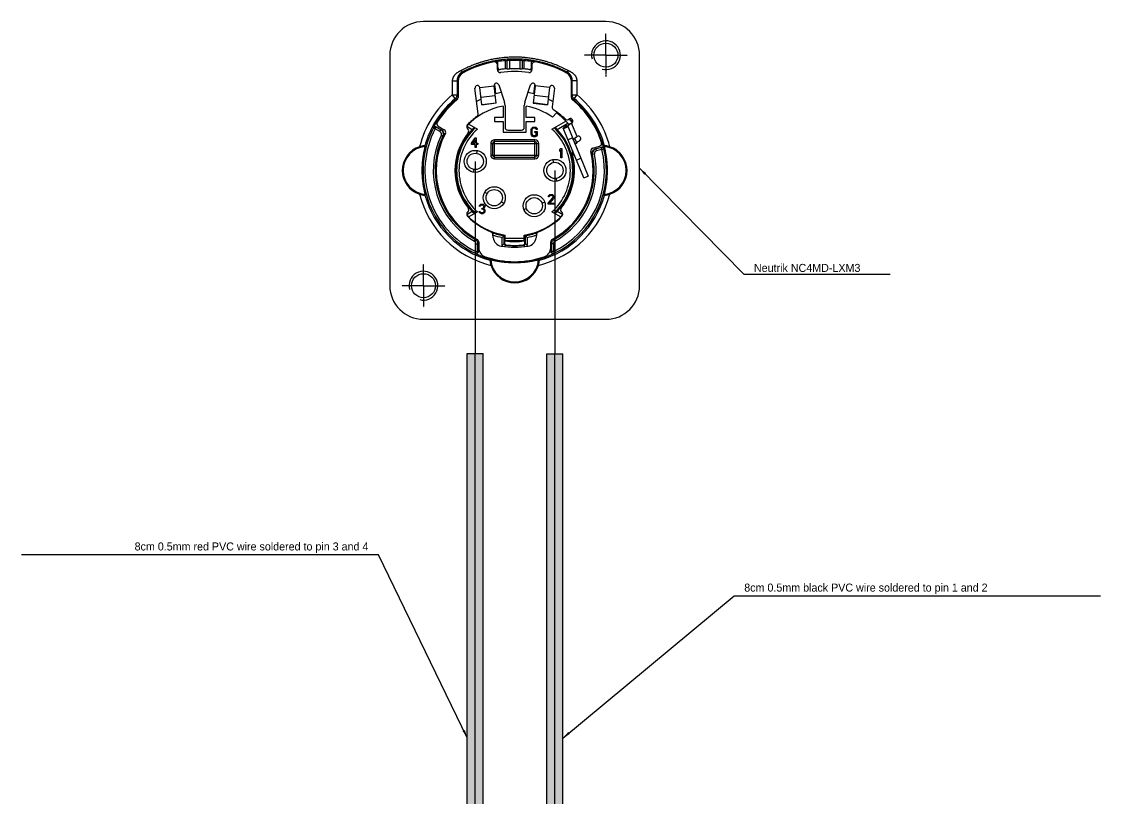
# Model space of a CAD drawing. Header units: millimetres. Extents: x -29 to 311, y -229 to 256.
# Drawn here: x -25.9 to 311.1, y 13.3 to 256 of the extents above; entities that cross this region are included whole.
import ezdxf

# ---------------------------------------------------------------- set-up
doc = ezdxf.new("R2010")
doc.units = ezdxf.units.MM
doc.linetypes.add('CENTER', pattern=[0.6, 0.375, -0.075, 0.075, -0.075])
doc.layers.add('Descriptive Text', color=9, linetype='Continuous')
doc.layers.add('underneath', color=9, linetype='Continuous')
doc.dimstyles.new('ISO-25', dxfattribs={"dimtxt": 2.5, "dimasz": 2.5, "dimexe": 1.25, "dimexo": 0.625, "dimtad": 1, "dimtxsty": 'Standard', "dimcen": 2.5, "dimadec": 0, "dimazin": 0, "dimtfac": 1, "dimtmove": 0, "dimatfit": 3, "dimfxl": 0, "dimarcsym": 0})

msp = doc.modelspace()

# ---------------------------------------------------------------- hatches: boundary and pattern name
for color, points in [(1, [(113.33, -87.74), (118.33, -87.74), (118.33, 152.26), (113.33, 152.26)]), (0, [(138.21, -87.84), (143.21, -87.84), (143.21, 152.16), (138.21, 152.16)])]:
    msp.add_hatch(color=color).paths.add_polyline_path(points)

# ---------------------------------------------------------------- linework, layer by layer
at = {"linetype": 'Continuous'}
for p, q in [((156.65, 255.97), (99.65, 255.97)), ((89.15, 245.47), (89.15, 173.47)), ((122.9, 241.59), (122.9, 243.47)), ((125.25, 241.2), (125.25, 243.75)), ((125.84, 241.24), (125.84, 243.8)), ((126.58, 243.88), (126.58, 241.21)), ((129.73, 243.88), (129.73, 241.21)), ((130.46, 243.8), (130.46, 241.24)), ((131.05, 243.75), (131.05, 241.2)), ((133.4, 241.59), (133.4, 243.53)), ((167.15, 173.47), (167.15, 245.47)), ((122.75, 240.95), (122.75, 242.47)), ((123.59, 241), (123.59, 240.89)), ((132.71, 240.89), (132.71, 241)), ((133.55, 242.47), (133.55, 240.95)), ((144.84, 240.68), (144.56, 240.15)), ((110.45, 237.33), (110.45, 232.24)), ((117.24, 235.33), (121.71, 235.88)), ((122.36, 230.52), (121.71, 235.88)), ((123.16, 236.21), (124.99, 230.75)), ((131.31, 230.75), (133.14, 236.21)), ((134.59, 235.88), (133.94, 230.52)), ((139.06, 235.33), (134.59, 235.88)), ((145.85, 232.24), (145.85, 237.33)), ((109.62, 231.89), (108.66, 233.05)), ((116.73, 227.15), (115.75, 235.15)), ((117.9, 229.97), (117.24, 235.33)), ((117.6, 232.36), (122.07, 232.91)), ((121.9, 235.76), (122.19, 233.42)), ((134.11, 233.42), (134.4, 235.76)), ((138.7, 232.36), (134.23, 232.91)), ((139.06, 235.33), (138.4, 229.97)), ((140.55, 235.15), (139.83, 229.31)), ((146.68, 231.89), (147.64, 233.05)), ((117.9, 229.99), (122.36, 230.54)), ((122.36, 230.52), (117.9, 229.97)), ((124.55, 229.55), (124.55, 225.97)), ((125.15, 229.8), (125.15, 222.97)), ((131.15, 222.97), (131.15, 229.8)), ((131.75, 225.97), (131.75, 229.55)), ((138.4, 229.99), (133.94, 230.54)), ((133.94, 230.52), (138.4, 229.97)), ((121.85, 225.97), (121.85, 224.77)), ((124.55, 225.97), (121.85, 225.97)), ((134.45, 225.97), (131.75, 225.97)), ((134.45, 224.77), (134.45, 225.97)), ((141.22, 227.42), (139.93, 226.13)), ((142.33, 226.54), (142.33, 226.93)), ((142.39, 226.5), (142.39, 226.89)), ((103.29, 222.45), (102.76, 222.73)), ((103.29, 222.45), (103.58, 222.98)), ((104.81, 221.61), (103.29, 222.45)), ((103.58, 223.09), (105.23, 222.18)), ((105.11, 222.14), (103.58, 222.98)), ((104.26, 223.26), (106.15, 222.17)), ((113.16, 223.29), (114.88, 222.29)), ((113.79, 223.96), (116.5, 222.4)), ((113.97, 224.34), (113.97, 224.12)), ((121.85, 224.77), (124.55, 224.77)), ((124.55, 224.77), (124.55, 221.47)), ((131.75, 224.77), (134.45, 224.77)), ((131.75, 221.47), (131.75, 224.77)), ((133.3, 222.32), (133.4, 222.58)), ((133.4, 222.58), (133.6, 222.83)), ((133.6, 222.83), (133.8, 222.96)), ((133.7, 222.45), (133.6, 222.26)), ((133.85, 222.58), (133.7, 222.45)), ((133.8, 222.96), (134.05, 223.02)), ((134.05, 222.64), (133.85, 222.58)), ((134.05, 223.02), (134.5, 223.02)), ((134.5, 222.64), (134.05, 222.64)), ((134.5, 223.02), (134.75, 222.96)), ((134.7, 222.58), (134.5, 222.64)), ((134.85, 222.45), (134.7, 222.58)), ((134.75, 222.96), (134.95, 222.83)), ((134.9, 222.26), (134.85, 222.45)), ((134.95, 222.83), (135.15, 222.58)), ((135.15, 222.58), (135.2, 222.26)), ((139.8, 222.4), (144.12, 224.89)), ((141.42, 222.29), (144.75, 224.22)), ((143.34, 222.69), (144.73, 223.26)), ((149.75, 207.14), (143.34, 222.69)), ((144.78, 223.14), (143.39, 222.57)), ((143.39, 222.56), (144.78, 223.13)), ((144.73, 223.26), (151.14, 207.72)), ((144.95, 225.43), (145.19, 225.56)), ((145.58, 224.03), (145.19, 223.87)), ((147.67, 220.07), (145.94, 224.27)), ((104.81, 221.61), (105.11, 222.14)), ((105.19, 220.44), (105.73, 220.18)), ((114.65, 217.95), (115.85, 219.67)), ((115.85, 219.16), (115, 217.95)), ((115.85, 219.67), (116.15, 219.67)), ((115.85, 217.95), (115.85, 219.16)), ((116.15, 219.67), (116.15, 217.95)), ((121.85, 213.07), (121.85, 219.07)), ((134.45, 219.07), (121.85, 219.07)), ((124.55, 221.47), (131.75, 221.47)), ((126.05, 222.07), (130.25, 222.07)), ((133.25, 222), (133.3, 222.32)), ((133.25, 221.05), (133.25, 222)), ((133.3, 220.73), (133.25, 221.05)), ((133.4, 220.47), (133.3, 220.73)), ((133.6, 220.22), (133.4, 220.47)), ((133.6, 222.26), (133.55, 222)), ((133.55, 222), (133.55, 221.05)), ((133.55, 221.05), (133.6, 220.79)), ((133.6, 220.79), (133.7, 220.6)), ((133.8, 220.09), (133.6, 220.22)), ((133.7, 220.6), (133.85, 220.47)), ((134.05, 220.02), (133.8, 220.09)), ((133.85, 220.47), (134.05, 220.41)), ((134.05, 220.41), (134.5, 220.41)), ((134.5, 220.02), (134.05, 220.02)), ((134.45, 221.3), (134.45, 221.68)), ((134.45, 221.68), (135.2, 221.68)), ((134.9, 221.3), (134.45, 221.3)), ((134.45, 213.07), (134.45, 219.07)), ((134.5, 220.41), (134.7, 220.47)), ((134.75, 220.09), (134.5, 220.02)), ((134.7, 220.47), (134.85, 220.6)), ((134.95, 220.22), (134.75, 220.09)), ((134.85, 220.6), (134.9, 220.79)), ((135.2, 222.26), (134.9, 222.26)), ((134.9, 220.79), (134.9, 221.3)), ((135.15, 220.47), (134.95, 220.22)), ((135.2, 220.73), (135.15, 220.47)), ((135.2, 221.68), (135.2, 220.73)), ((144.82, 219.09), (146.21, 219.66)), ((114.65, 217.56), (114.65, 217.95)), ((115.85, 217.56), (114.65, 217.56)), ((115, 217.95), (115.85, 217.95)), ((115.85, 216.67), (115.85, 217.56)), ((116.15, 216.67), (115.85, 216.67)), ((116.15, 217.95), (116.65, 217.95)), ((116.15, 217.56), (116.15, 216.67)), ((116.65, 217.56), (116.15, 217.56)), ((116.42, 215.69), (116.26, 214.8)), ((116.65, 217.95), (116.65, 217.56)), ((120.65, 217.87), (120.65, 214.27)), ((120.65, 217.87), (135.65, 217.87)), ((121.25, 217.87), (121.25, 214.27)), ((134.45, 218.47), (121.85, 218.47)), ((135.05, 214.27), (135.05, 217.87)), ((135.65, 214.27), (135.65, 217.87)), ((142.25, 215.92), (142.55, 216.37)), ((142.25, 215.41), (142.25, 215.92)), ((142.55, 215.86), (142.25, 215.41)), ((142.55, 216.37), (142.85, 216.37)), ((142.55, 213.37), (142.55, 215.86)), ((142.85, 216.37), (142.85, 213.37)), ((148.42, 218.77), (148.24, 218.67)), ((152.58, 216.47), (154.67, 217.07)), ((153.46, 216.25), (155.29, 216.74)), ((155.25, 216.63), (153.57, 216.18)), ((153.73, 215.61), (153.57, 216.18)), ((155.41, 216.06), (153.73, 215.61)), ((155.41, 216.06), (155.25, 216.63)), ((155.41, 216.06), (155.99, 216.2)), ((120.65, 214.27), (135.65, 214.27)), ((121.85, 213.67), (134.45, 213.67)), ((121.85, 213.07), (134.45, 213.07)), ((140.28, 211.98), (140.12, 212.87)), ((142.85, 213.37), (142.55, 213.37)), ((148.86, 213.24), (147.47, 212.66)), ((153.08, 214.56), (152.49, 214.44)), ((115.38, 209.78), (115.22, 208.89)), ((141.32, 206.07), (141.16, 206.96)), ((149.75, 207.14), (151.14, 207.71)), ((118.77, 202.67), (119.55, 202.22)), ((117.35, 198.78), (117.55, 198.91)), ((117.55, 198.91), (117.9, 198.97)), ((117.9, 198.97), (118, 198.97)), ((118, 198.97), (118.35, 198.91)), ((118.35, 198.91), (118.55, 198.78)), ((123.97, 199.67), (124.75, 199.22)), ((136.64, 199.3), (137.48, 199.61)), ((138.65, 199.29), (140.05, 200.88)), ((138.65, 198.97), (138.65, 199.29)), ((140.45, 198.97), (138.65, 198.97)), ((138.7, 201.27), (138.75, 201.52)), ((138.95, 201.27), (138.7, 201.27)), ((138.75, 201.52), (138.95, 201.78)), ((138.95, 201.78), (139.15, 201.91)), ((139.05, 201.46), (138.95, 201.27)), ((139.2, 201.59), (139.05, 201.46)), ((140.3, 200.69), (139.05, 199.29)), ((139.05, 199.29), (140.45, 199.29)), ((139.15, 201.91), (139.5, 201.97)), ((139.45, 201.65), (139.2, 201.59)), ((139.65, 201.65), (139.45, 201.65)), ((139.5, 201.97), (139.7, 201.97)), ((139.9, 201.59), (139.65, 201.65)), ((139.7, 201.97), (140, 201.91)), ((140.05, 201.46), (139.9, 201.59)), ((140, 201.91), (140.2, 201.78)), ((140.15, 201.27), (140.05, 201.46)), ((140.05, 200.88), (140.15, 201.14)), ((140.15, 201.14), (140.15, 201.27)), ((140.2, 201.78), (140.4, 201.52)), ((140.4, 200.88), (140.3, 200.69)), ((140.4, 201.52), (140.45, 201.27)), ((140.45, 201.14), (140.4, 200.88)), ((140.45, 201.27), (140.45, 201.14)), ((140.45, 199.29), (140.45, 198.97)), ((114.88, 196.65), (113.16, 195.65)), ((116.5, 196.54), (113.79, 194.98)), ((117.05, 196.67), (117.3, 196.67)), ((117.1, 196.48), (117.05, 196.67)), ((117.1, 198.27), (117.15, 198.52)), ((117.35, 198.27), (117.1, 198.27)), ((117.2, 196.29), (117.1, 196.48)), ((117.15, 198.52), (117.35, 198.78)), ((117.35, 196.16), (117.2, 196.29)), ((117.3, 196.67), (117.35, 196.54)), ((117.45, 198.46), (117.35, 198.27)), ((117.35, 196.54), (117.45, 196.42)), ((117.55, 196.03), (117.35, 196.16)), ((117.6, 198.59), (117.45, 198.46)), ((117.45, 196.42), (117.55, 196.35)), ((117.55, 196.35), (117.8, 196.29)), ((117.75, 195.97), (117.55, 196.03)), ((117.85, 198.65), (117.6, 198.59)), ((118.15, 195.97), (117.75, 195.97)), ((117.8, 196.29), (118.1, 196.29)), ((118.05, 198.65), (117.85, 198.65)), ((117.85, 197.63), (118.05, 197.63)), ((117.85, 197.37), (117.85, 197.63)), ((118.05, 197.37), (117.85, 197.37)), ((118.3, 198.59), (118.05, 198.65)), ((118.05, 197.63), (118.35, 197.76)), ((118.35, 197.31), (118.05, 197.37)), ((118.1, 196.29), (118.35, 196.35)), ((118.35, 196.03), (118.15, 195.97)), ((118.45, 198.46), (118.3, 198.59)), ((118.35, 197.76), (118.45, 197.88)), ((118.5, 197.18), (118.35, 197.31)), ((118.35, 196.35), (118.45, 196.42)), ((118.55, 196.16), (118.35, 196.03)), ((118.55, 198.27), (118.45, 198.46)), ((118.45, 197.88), (118.55, 198.14)), ((118.65, 197.69), (118.45, 197.5)), ((118.45, 197.5), (118.7, 197.37)), ((118.45, 196.42), (118.55, 196.54)), ((118.6, 196.93), (118.5, 197.18)), ((118.55, 198.78), (118.75, 198.52)), ((118.55, 198.14), (118.55, 198.27)), ((118.55, 196.54), (118.6, 196.67)), ((118.7, 196.29), (118.55, 196.16)), ((118.6, 196.67), (118.6, 196.93)), ((118.75, 197.88), (118.65, 197.69)), ((118.7, 197.37), (118.8, 197.18)), ((118.8, 196.48), (118.7, 196.29)), ((118.75, 198.52), (118.8, 198.27)), ((118.8, 198.14), (118.75, 197.88)), ((118.8, 198.27), (118.8, 198.14)), ((118.8, 197.18), (118.85, 196.93)), ((118.85, 196.67), (118.8, 196.48)), ((118.85, 196.93), (118.85, 196.67)), ((131, 197.25), (131.84, 197.56)), ((142.51, 194.98), (139.8, 196.54)), ((143.14, 195.65), (141.42, 196.65)), ((121.46, 188.44), (121.32, 189.57)), ((124.88, 189.06), (124.98, 189.15)), ((124.88, 186.71), (124.88, 189.06)), ((124.98, 189.15), (124.98, 186.8)), ((125.15, 187.47), (125.15, 189.29)), ((131.15, 187.47), (131.15, 189.29)), ((131.42, 189.06), (131.32, 189.15)), ((131.32, 186.8), (131.32, 189.15)), ((131.42, 189.06), (131.42, 186.71)), ((134.98, 189.57), (134.84, 188.44)), ((115.6, 187.34), (115.9, 187.86)), ((116.06, 186.55), (116.66, 186.55)), ((116.06, 184.17), (116.06, 186.55)), ((116.66, 184.17), (116.66, 186.55)), ((116.75, 186.61), (116.75, 184.06)), ((116.9, 187.14), (116.9, 185.34)), ((124.28, 186.11), (124.28, 188.56)), ((131.15, 188.17), (125.15, 188.17)), ((125.15, 187.57), (131.15, 187.57)), ((132.02, 188.56), (132.02, 186.11)), ((139.4, 185.34), (139.4, 187.14)), ((139.55, 184.06), (139.55, 186.61)), ((140.24, 186.55), (139.64, 186.55)), ((139.64, 186.55), (139.64, 184.17)), ((140.24, 186.55), (140.24, 184.17)), ((140.7, 187.34), (140.4, 187.86)), ((116.06, 184.17), (115.8, 183.63)), ((116.06, 184.17), (116.66, 184.17)), ((140.24, 184.17), (139.64, 184.17)), ((140.24, 184.17), (140.5, 183.63)), ((99.65, 162.97), (156.65, 162.97))]:
    msp.add_line(p, q, dxfattribs=at)
at = {"linetype": 'CENTER'}
for p, q in [((156.65, 245.47), (156.65, 252.22)), ((156.65, 245.47), (149.9, 245.47)), ((156.65, 245.47), (156.65, 238.72)), ((156.65, 245.47), (163.4, 245.47)), ((99.65, 173.47), (99.65, 180.22)), ((99.65, 173.47), (92.9, 173.47)), ((99.65, 173.47), (99.65, 166.72)), ((99.65, 173.47), (106.4, 173.47))]:
    msp.add_line(p, q, dxfattribs=at)
for p, q in [((113.33, -87.74), (113.33, 152.26)), ((113.33, 152.26), (118.33, 152.26)), ((115.83, -87.74), (115.83, 152.26)), ((118.33, -87.74), (118.33, 152.26)), ((138.21, -87.84), (138.21, 152.16)), ((138.21, 152.16), (143.21, 152.16)), ((140.71, -87.84), (140.71, 152.16)), ((143.21, -87.84), (143.21, 152.16))]:
    msp.add_line(p, q)
at = {"linetype": 'Continuous'}
for centre, radius in [((156.65, 245.47), 3.75), ((115.82, 212.29), 3.45), ((115.82, 212.29), 2.55), ((140.72, 209.47), 3.45), ((140.72, 209.47), 2.55), ((121.76, 200.95), 3.45), ((121.76, 200.95), 2.55), ((134.24, 198.43), 3.45), ((134.24, 198.43), 2.55), ((99.65, 173.47), 3.75)]:
    msp.add_circle(centre, radius, dxfattribs=at)
for centre, radius, start, end in [((99.65, 245.47), 10.5, 90, 180), ((156.65, 245.47), 10.5, 0, 90), ((156.65, 245.47), 4.5, 255, 195), ((128.15, 209.47), 34.5, 100.8069, 117.8181), ((121.85, 242.47), 0.9, 0, 100.8069), ((128.15, 209.47), 34.46, 98.7636, 100.2895), ((128.15, 209.47), 34.41, 94.8408, 98.777), ((128.15, 209.47), 34.41, 81.223, 85.1592), ((128.15, 209.47), 34.46, 79.7075, 81.2364), ((134.45, 242.47), 0.9, 79.1931, 180), ((128.15, 209.47), 34.5, 62.1819, 79.1931), ((113.45, 237.33), 3, 117.8181, 180), ((123.65, 240.95), 0.9, 180, 278.1352), ((128.15, 209.47), 31.75, 98.2635, 99.7351), ((128.15, 209.47), 31.86, 95.229, 98.2366), ((128.15, 209.47), 30.92, 81.8011, 98.1992), ((128.15, 209.47), 30.9, 81.8648, 98.1352), ((128.15, 209.47), 31.86, 81.7634, 84.771), ((132.65, 240.95), 0.9, 261.8648, 0), ((128.15, 209.47), 31.75, 80.2649, 81.7365), ((142.85, 237.33), 3, 0, 62.1819), ((116.5, 235.24), 0.75, 7, 187), ((122.45, 235.97), 0.75, 18.5633, 187), ((133.85, 235.97), 0.75, 353, 161.4367), ((139.81, 235.24), 0.75, 353, 173), ((128.15, 209.47), 30.59, 129.5729, 165.9985), ((128.15, 209.47), 24.7, 99.7492, 103.9748), ((128.15, 209.47), 24.7, 76.0252, 80.2508), ((128.15, 209.47), 30.59, 14.0015, 50.4271), ((128.15, 209.47), 29.09, 129.5729, 164.6422), ((128.15, 209.47), 28.7, 129.3751, 152.2235), ((128.15, 209.47), 28.5, 129.2461, 148.1313), ((109.55, 232.24), 0.9, 309.2461, 0), ((128.15, 209.47), 20.4, 100.1642, 137.2736), ((122.15, 229.8), 3, 0, 18.5633), ((134.15, 229.8), 3, 161.4367, 180), ((128.15, 209.47), 20.4, 54.7365, 79.8358), ((140.73, 229.2), 0.9, 173, 237.4912), ((146.75, 232.24), 0.9, 180, 230.7539), ((128.15, 209.47), 28.5, 17.8687, 50.7539), ((128.15, 209.47), 28.7, 13.7765, 50.6249), ((128.15, 209.47), 29.09, 15.3578, 50.4271), ((128.15, 209.47), 20.55, 125.0213, 135.8665), ((115.84, 227.04), 0.9, 305.0213, 7), ((128.15, 209.47), 22.5, 45.6717, 57.4912), ((128.15, 209.47), 22.2, 40.1958, 53.9403), ((128.15, 209.47), 28.64, 152.4188, 244.4517), ((128.15, 209.47), 28.04, 152.4188, 244.4517), ((104.71, 224.04), 0.9, 148.1313, 240), ((128.15, 209.47), 18.45, 133.0728, 226.9272), ((128.15, 209.47), 18.13, 132.768, 227.232), ((114.05, 223.15), 0.9, 135.8665, 230.8799), ((112.91, 221.76), 0.9, 321.1223, 50.8799), ((126.05, 222.97), 0.9, 180, 270), ((130.25, 222.97), 0.9, 270, 0), ((128.15, 209.47), 18.13, 312.768, 47.232), ((128.15, 209.47), 18.45, 313.0728, 46.9272), ((144.5, 226.21), 0.9, 225.6717, 300), ((128.15, 209.47), 23.42, 39.7447, 43.3733), ((145.56, 224.92), 0.75, 300, 120), ((128.15, 209.47), 23.52, 39.8355, 43.3163), ((128.15, 209.47), 25.44, 154.4694, 240.4458), ((128.15, 209.47), 24.84, 154.4694, 240.4458), ((128.15, 209.47), 24.75, 154.2754, 240.5658), ((128.15, 209.47), 24.52, 152.0286, 241.4532), ((105.7, 221.4), 0.9, 332.0286, 60), ((128.15, 209.47), 18.68, 141.1223, 218.8777), ((128.15, 209.47), 17.4, 132.0175, 227.9825), ((121.85, 217.87), 1.2, 90, 180), ((134.45, 217.87), 1.2, 0, 90), ((128.15, 209.47), 17.4, 312.0175, 47.9825), ((128.15, 209.47), 21.27, 24.1525, 28.233), ((148.04, 219.42), 0.75, 300, 120), ((100.81, 209.47), 7.76, 107.5675, 252.4325), ((100.81, 209.47), 7.5, 94.8175, 265.1825), ((121.85, 217.87), 0.6, 90, 180), ((134.45, 217.87), 0.6, 0, 90), ((128.15, 209.47), 28.04, 295.5483, 13.5812), ((128.15, 209.47), 28.64, 295.5483, 13.5812), ((150.34, 215.03), 4.2, 170.1977, 194.0681), ((128.15, 209.47), 20.67, 23.4578, 27.2365), ((150.34, 215.03), 4.2, 120, 141.7098), ((152.82, 215.61), 0.9, 106, 193.9714), ((154.42, 217.94), 0.9, 286, 17.8687), ((155.49, 209.47), 7.5, 274.8175, 85.1825), ((155.49, 209.47), 7.76, 287.5675, 72.4325), ((121.85, 214.27), 1.2, 180, 270), ((121.85, 214.27), 0.6, 180, 270), ((134.45, 214.27), 0.6, 270, 0), ((134.45, 214.27), 1.2, 270, 0), ((128.15, 209.47), 24.52, 298.5468, 13.9714), ((128.15, 209.47), 24.75, 299.4342, 11.7246), ((128.15, 209.47), 24.84, 299.5542, 11.5306), ((128.15, 209.47), 25.44, 299.5542, 11.5306), ((128.15, 209.47), 18.68, 321.1223, 14.0681), ((128.15, 209.47), 30.59, 194.0015, 255.9985), ((128.15, 209.47), 29.09, 195.3578, 254.6422), ((128.15, 209.47), 30.59, 284.0015, 345.9985), ((128.15, 209.47), 29.09, 285.3578, 344.6422), ((114.05, 195.79), 0.9, 129.1201, 224.1335), ((128.15, 209.47), 20.4, 222.7273, 261.5435), ((112.91, 197.18), 0.9, 309.1201, 38.8777), ((128.15, 209.47), 20.4, 278.4565, 317.2725), ((143.39, 197.18), 0.9, 141.1223, 230.8799), ((142.25, 195.79), 0.9, 315.8665, 50.8799), ((128.15, 209.47), 20.55, 224.1335, 248.8867), ((128.15, 209.47), 20.55, 291.1133, 315.8665), ((128.15, 209.47), 20.55, 248.8871, 261.5994), ((120.42, 189.46), 0.9, 7, 68.8867), ((128.15, 209.47), 20.67, 250.0225, 260.9004), ((128.15, 209.47), 21.27, 251.3421, 259.5198), ((128.15, 209.47), 20.57, 261.1371, 261.613), ((128.15, 209.47), 20.55, 278.3976, 291.1137), ((128.15, 209.47), 20.57, 278.387, 278.8629), ((128.15, 209.47), 20.67, 279.0996, 289.9856), ((128.15, 209.47), 21.27, 280.4802, 288.661), ((135.88, 189.46), 0.9, 111.1133, 173), ((116, 187.14), 0.9, 0, 61.4532), ((119.9, 185.34), 3, 180, 251.1235), ((124.43, 188.8), 3, 187, 259.8065), ((128.15, 209.47), 24, 259.8065, 280.1935), ((128.15, 209.47), 22.2, 262.2336, 277.7664), ((128.15, 209.47), 23.52, 263.3128, 276.6872), ((128.15, 209.47), 23.42, 263.5354, 276.4646), ((131.87, 188.8), 3, 280.1935, 353), ((136.4, 185.34), 3, 288.8765, 0), ((140.3, 187.14), 0.9, 118.5468, 180), ((128.15, 209.47), 28.7, 244.7192, 295.2808), ((128.15, 209.47), 28.5, 251.1235, 288.8765), ((128.15, 182.13), 7.5, 184.8175, 355.1825), ((128.15, 182.13), 7.76, 197.5675, 342.4325), ((99.65, 173.47), 4.5, 255, 195), ((99.65, 173.47), 10.5, 180, 270), ((156.65, 173.47), 10.5, 270, 0)]:
    msp.add_arc(centre, radius, start, end, dxfattribs=at)
for points, start_tangent, end_tangent in [([(144.84, 240.68), (144.4, 240.92), (143.95, 241.14), (143.51, 241.36), (143.07, 241.56), (142.63, 241.77), (142.16, 241.98), (141.64, 242.19), (141.06, 242.43), (140.39, 242.68), (139.63, 242.95), (138.78, 243.23), (137.82, 243.52), (136.72, 243.81), (135.46, 244.1), (134.05, 244.37), (132.55, 244.59), (131.01, 244.75), (129.48, 244.84), (127.94, 244.86), (126.41, 244.82), (124.88, 244.71), (123.35, 244.54), (121.82, 244.29), (120.35, 244), (119.01, 243.66), (117.84, 243.33), (116.82, 243), (115.91, 242.68), (115.12, 242.38), (114.41, 242.09), (113.78, 241.81), (113.21, 241.56), (112.69, 241.31), (112.23, 241.08), (111.82, 240.87), (111.46, 240.68)], (-0.891062, 0.453881), (-0.889125, -0.457665)), ([(144.34, 240.27), (144.12, 240.38), (143.69, 240.6), (143.25, 240.82), (142.82, 241.02), (142.38, 241.22), (141.92, 241.42), (141.41, 241.64), (140.84, 241.87), (140.18, 242.12), (139.44, 242.38), (138.6, 242.66), (137.66, 242.94), (136.57, 243.23), (135.34, 243.51), (133.95, 243.78), (132.47, 244), (130.97, 244.15), (129.46, 244.24), (127.95, 244.26), (126.44, 244.22), (124.93, 244.12), (123.43, 243.94), (121.93, 243.7), (120.49, 243.41), (119.17, 243.09), (118.01, 242.76), (117.01, 242.43), (116.12, 242.12), (115.34, 241.82), (114.64, 241.53), (114.02, 241.27), (113.46, 241.01), (112.95, 240.77), (112.5, 240.55), (112.1, 240.34), (111.91, 240.24)], (-0.885173, 0.465261), (-0.884471, -0.466595)), ([(125.25, 243.75), (125.54, 243.78), (125.84, 243.8)], (0.995791, 0.091652), (0.997222, 0.07449)), ([(126.58, 243.88), (126.21, 243.84), (125.84, 243.8)], (-0.995488, -0.094887), (-0.993229, -0.116171)), ([(126.58, 243.88), (126.71, 243.89), (126.96, 243.9), (127.3, 243.92), (127.71, 243.92), (128.15, 243.93), (128.59, 243.92), (129, 243.92), (129.34, 243.9), (129.59, 243.89), (129.73, 243.88)], (0.995488, 0.094887), (0.995488, -0.094887)), ([(130.46, 243.8), (130.09, 243.84), (129.73, 243.88)], (-0.993229, 0.116171), (-0.995488, 0.094887)), ([(130.46, 243.8), (130.76, 243.78), (131.05, 243.75)], (0.997222, -0.07449), (0.995791, -0.091652)), ([(111.46, 240.68), (111.31, 240.6), (111.15, 240.52), (110.98, 240.43), (110.8, 240.34), (110.59, 240.22), (110.36, 240.08), (110.11, 239.92), (109.86, 239.74), (109.64, 239.54), (109.45, 239.35), (109.28, 239.15), (109.13, 238.95), (109.01, 238.75), (108.9, 238.55), (108.82, 238.34), (108.75, 238.14), (108.7, 237.93), (108.67, 237.72), (108.66, 237.5)], (-0.885559, -0.464528), (-0.004779, -0.999989)), ([(111.74, 240.15), (111.62, 240.08), (111.49, 240.01), (111.37, 239.91), (111.23, 239.81), (111.1, 239.69), (110.95, 239.54), (110.81, 239.37), (110.67, 239.19), (110.56, 239.01), (110.47, 238.84), (110.4, 238.67), (110.34, 238.51), (110.29, 238.36), (110.25, 238.22), (110.22, 238.07), (110.19, 237.93), (110.18, 237.79), (110.17, 237.65), (110.16, 237.5)], (-0.881769, -0.471682), (0.000078, -1)), ([(111.46, 240.68), (111.56, 240.48), (111.66, 240.31), (111.72, 240.19), (111.74, 240.15)], (0.464349, -0.885653), (0.945328, -0.326122)), ([(111.91, 240.24), (111.74, 240.15)], (-0.884471, -0.466595), (-0.881741, -0.471734)), ([(111.86, 240.09), (111.74, 240.15)], (-0.877511, 0.479556), (-0.877931, 0.478787)), ([(111.98, 240.02), (111.86, 240.09)], (-0.877088, 0.48033), (-0.877511, 0.479556)), ([(112.05, 239.98), (111.98, 240.02)], (-0.876819, 0.48082), (-0.877088, 0.48033)), ([(122.9, 241.59), (122.94, 241.39), (123.04, 241.21), (123.2, 241.08), (123.38, 241), (123.59, 241)], (0, -1), (0.989685, 0.143261)), ([(123.04, 241.11), (122.93, 241.29), (122.9, 241.49)], (-0.636428, 0.771336), (0, 1)), ([(123.59, 240.89), (123.38, 240.9), (123.19, 240.97), (123.04, 241.11)], (-0.989618, -0.143725), (-0.636428, 0.771336)), ([(125.84, 241.24), (125.54, 241.22), (125.25, 241.2)], (-0.998316, -0.058018), (-0.997063, -0.076584)), ([(125.84, 241.24), (126.21, 241.22), (126.58, 241.21)], (0.99965, -0.026444), (0.998778, -0.049426)), ([(129.73, 241.21), (129.59, 241.21), (129.34, 241.21), (129, 241.22), (128.59, 241.22), (128.15, 241.22), (127.71, 241.22), (127.3, 241.22), (126.96, 241.21), (126.71, 241.21), (126.58, 241.21)], (-0.998778, -0.049426), (-0.998778, 0.049426)), ([(129.73, 241.21), (130.09, 241.22), (130.46, 241.24)], (0.998778, 0.049426), (0.99965, 0.026444)), ([(131.05, 241.2), (130.76, 241.22), (130.46, 241.24)], (-0.997063, 0.076584), (-0.998316, 0.058018)), ([(132.71, 241), (132.92, 241), (133.11, 241.08), (133.26, 241.21), (133.37, 241.39), (133.4, 241.59)], (0.989685, -0.143261), (0, 1)), ([(133.26, 241.11), (133.11, 240.97), (132.92, 240.9), (132.71, 240.89)], (-0.636428, -0.771336), (-0.989618, 0.143725)), ([(133.39, 241.39), (133.37, 241.29), (133.26, 241.11)], (-0.170795, -0.985307), (-0.636428, -0.771336)), ([(144.25, 239.98), (144.32, 240.02)], (0.876819, 0.48082), (0.877088, 0.48033)), ([(144.32, 240.02), (144.44, 240.09)], (0.877088, 0.48033), (0.877511, 0.479556)), ([(144.39, 240.24), (144.34, 240.27)], (-0.884425, 0.466682), (-0.885173, 0.465261)), ([(144.56, 240.15), (144.39, 240.24)], (-0.881717, 0.471779), (-0.884425, 0.466682)), ([(144.44, 240.09), (144.56, 240.15)], (0.877511, 0.479556), (0.877931, 0.478787)), ([(146.14, 237.5), (146.13, 237.64), (146.12, 237.78), (146.11, 237.92), (146.09, 238.05), (146.06, 238.19), (146.02, 238.32), (145.98, 238.47), (145.92, 238.62), (145.86, 238.78), (145.77, 238.94), (145.67, 239.11), (145.56, 239.29), (145.42, 239.46), (145.28, 239.61), (145.14, 239.75), (145, 239.86), (144.86, 239.97), (144.71, 240.06), (144.56, 240.15)], (0.000125, 1), (-0.881764, 0.471692)), ([(147.64, 237.5), (147.63, 237.71), (147.6, 237.92), (147.55, 238.12), (147.49, 238.31), (147.42, 238.5), (147.32, 238.69), (147.21, 238.89), (147.07, 239.08), (146.92, 239.28), (146.74, 239.47), (146.53, 239.66), (146.31, 239.84), (146.06, 240.01), (145.82, 240.16), (145.61, 240.28), (145.41, 240.38), (145.22, 240.48), (145.03, 240.58), (144.84, 240.68)], (-0.008113, 0.999967), (-0.885993, 0.463699)), ([(108.66, 237.5), (109.12, 237.49), (109.54, 237.48), (109.87, 237.48), (110.09, 237.49), (110.16, 237.5)], (0.999556, -0.029805), (0.233206, 0.972427)), ([(108.66, 237.5), (108.66, 237.18), (108.66, 236.85), (108.66, 236.51), (108.66, 236.13), (108.66, 235.73), (108.66, 235.27), (108.66, 234.78), (108.66, 234.25), (108.66, 233.67), (108.66, 233.05)], (-0.026069, -0.99966), (-0.000001, -1)), ([(110.38, 237.37), (110.27, 237.44), (110.16, 237.5)], (-0.856685, 0.51584), (-0.857754, 0.51406)), ([(110.16, 237.5), (110.16, 237.18), (110.16, 236.85), (110.16, 236.51), (110.16, 236.13), (110.16, 235.73), (110.16, 235.27), (110.16, 234.78), (110.16, 234.25), (110.16, 233.67), (110.16, 233.05)], (0.00023, -1), (0, -1)), ([(110.45, 237.33), (110.38, 237.37)], (-0.856349, 0.516397), (-0.856685, 0.51584)), ([(121.77, 236.27), (121.83, 236.09)], (0.387711, -0.921781), (0.286918, -0.957955)), ([(121.83, 236.09), (121.88, 235.91)], (0.286918, -0.957955), (0.197353, -0.980332)), ([(121.88, 235.91), (121.9, 235.76)], (0.197353, -0.980332), (0.121869, -0.992546)), ([(134.4, 235.76), (134.43, 235.93)], (0.121869, 0.992546), (0.206164, 0.978518)), ([(134.43, 235.93), (134.47, 236.09)], (0.206164, 0.978518), (0.286918, 0.957955)), ([(134.47, 236.09), (134.54, 236.27)], (0.286918, 0.957955), (0.387711, 0.921781)), ([(145.85, 237.33), (145.92, 237.37)], (0.856349, 0.516397), (0.856685, 0.51584)), ([(145.92, 237.37), (146.03, 237.44), (146.14, 237.5)], (0.856685, 0.51584), (0.857754, 0.51406)), ([(147.64, 237.5), (147.18, 237.5), (146.76, 237.5), (146.43, 237.5), (146.21, 237.5), (146.14, 237.5)], (-0.999984, -0.005615), (-0.838024, 0.545633)), ([(146.14, 233.05), (146.14, 233.67), (146.14, 234.25), (146.14, 234.78), (146.14, 235.28), (146.14, 235.73), (146.14, 236.13), (146.14, 236.51), (146.14, 236.85), (146.14, 237.18), (146.14, 237.5)], (0, 1), (0.000134, 1)), ([(147.64, 233.05), (147.64, 233.67), (147.64, 234.25), (147.64, 234.78), (147.64, 235.28), (147.64, 235.73), (147.64, 236.13), (147.64, 236.51), (147.64, 236.85), (147.64, 237.18), (147.64, 237.5)], (0.000001, 1), (-0.012835, 0.999918)), ([(108.66, 233.05), (109.05, 233.05), (109.41, 233.05), (109.72, 233.05), (109.96, 233.05), (110.11, 233.05), (110.16, 233.05)], (1, -0.000001), (1, 0.000071)), ([(109.62, 231.89), (109.91, 232.22), (110.1, 232.61), (110.16, 233.05)], (0.770984, 0.636855), (0.00022, 1)), ([(110.16, 233.05), (110.27, 232.97), (110.38, 232.89), (110.45, 232.84)], (0.814853, -0.579668), (0.814374, -0.580341)), ([(122.19, 233.42), (122.14, 233.4), (122.01, 233.37)], (0.121869, -0.992546), (-0.917269, -0.398268)), ([(134.29, 233.37), (134.16, 233.4), (134.11, 233.42)], (-0.91724, 0.398336), (0.121869, 0.992546)), ([(145.85, 232.84), (145.92, 232.89), (146.03, 232.97), (146.14, 233.05)], (0.814374, 0.580341), (0.814853, 0.579668)), ([(146.68, 231.89), (146.39, 232.22), (146.2, 232.61), (146.14, 233.05)], (-0.770984, 0.636854), (-0.00022, 1)), ([(146.14, 233.05), (146.19, 233.05), (146.34, 233.05), (146.58, 233.05), (146.89, 233.05), (147.25, 233.05), (147.64, 233.05)], (1, 0.000079), (1, -0.000001)), ([(109.62, 231.89), (109.73, 231.81), (109.84, 231.73), (109.94, 231.65)], (0.807662, -0.589645), (0.806945, -0.590626)), ([(110.07, 231.77), (109.94, 231.65)], (-0.697724, -0.716367), (-0.77301, -0.634394)), ([(110.27, 232.03), (110.17, 231.89), (110.07, 231.77)], (-0.524442, -0.851446), (-0.697724, -0.716367)), ([(110.45, 232.47), (110.35, 232.17), (110.27, 232.03)], (-0.231467, -0.972843), (-0.524442, -0.851446)), ([(116.25, 231.06), (117.42, 231.67), (117.58, 231.75)], (0.874137, 0.485679), (0.902241, 0.431231)), ([(117.58, 231.75), (117.67, 231.79)], (0.902241, 0.431231), (0.904009, 0.427514)), ([(138.63, 231.79), (138.72, 231.75)], (0.904009, -0.427514), (0.902241, -0.431231)), ([(138.72, 231.75), (138.88, 231.67), (140.05, 231.06)], (0.902241, -0.431231), (0.874137, -0.485679)), ([(146.03, 232.03), (145.95, 232.17), (145.85, 232.47)], (-0.524442, 0.851446), (-0.231467, 0.972843)), ([(146.23, 231.77), (146.13, 231.89), (146.03, 232.03)], (-0.697724, 0.716367), (-0.524442, 0.851446)), ([(146.36, 231.65), (146.23, 231.77)], (-0.77301, 0.634394), (-0.697724, 0.716367)), ([(146.36, 231.65), (146.47, 231.73), (146.57, 231.81), (146.68, 231.89)], (0.806945, 0.590626), (0.807662, 0.589645)), ([(102.76, 222.84), (102.87, 223), (103.03, 223.1), (103.21, 223.16), (103.4, 223.15), (103.58, 223.09)], (0.466024, 0.884772), (0.87462, -0.48481)), ([(103.58, 222.98), (103.41, 223.04), (103.21, 223.05), (103.03, 222.99), (102.88, 222.88), (102.76, 222.73)], (-0.87471, 0.484647), (-0.463174, -0.886268)), ([(102.76, 222.73), (102.76, 222.79), (102.76, 222.84)], (-0.037939, 0.99928), (-0.035443, 0.999372)), ([(103.58, 222.98), (103.58, 223.03), (103.58, 223.09)], (-0.0471, 0.99889), (-0.044595, 0.999005)), ([(113.93, 224.31), (113.93, 224.29), (113.93, 224.21), (113.94, 224.16)], (0.352944, -0.935645), (-0.008545, -0.999963)), ([(113.94, 224.16), (113.94, 224.11)], (-0.008545, -0.999963), (0.00728, -0.999973)), ([(144.58, 223.53), (144.43, 223.45), (144.1, 223.26), (143.95, 223.17), (143.82, 223.09), (143.71, 223.02), (143.6, 222.95), (143.52, 222.89), (143.45, 222.83), (143.39, 222.79), (143.37, 222.77), (143.36, 222.75), (143.35, 222.73), (143.34, 222.71), (143.34, 222.7), (143.34, 222.69)], (-0.874224, -0.485524), (0.381157, -0.92451)), ([(145.03, 223.63), (144.85, 223.47), (144.74, 223.35), (144.73, 223.26)], (-0.780463, -0.625202), (0.381157, -0.92451)), ([(145.58, 224.03), (145.28, 223.82), (145.03, 223.63)], (-0.827338, -0.561705), (-0.780463, -0.625202)), ([(145.19, 223.87), (145.09, 223.81)], (-0.880044, -0.474891), (-0.879455, -0.475982)), ([(145.94, 224.27), (145.75, 224.16), (145.19, 223.87)], (-0.881996, -0.471257), (-0.880044, -0.474891)), ([(145.94, 224.27), (145.84, 224.21), (145.58, 224.03)], (-0.831806, -0.555066), (-0.827338, -0.561705)), ([(105.19, 220.44), (105.22, 220.49), (105.28, 220.75), (105.26, 221.01), (105.17, 221.26), (105.01, 221.47), (104.81, 221.61)], (0.429799, 0.902925), (-0.874195, 0.485574)), ([(105.23, 222.18), (105.19, 222.16), (105.15, 222.15), (105.11, 222.14)], (-0.952992, -0.302997), (-0.952477, -0.30461)), ([(105.73, 220.18), (105.77, 220.27), (105.87, 220.7), (105.84, 221.14), (105.69, 221.55), (105.42, 221.9), (105.27, 222.03), (105.11, 222.14)], (0.429935, 0.90286), (-0.873989, 0.485945)), ([(105.23, 222.18), (105.59, 221.9), (105.85, 221.53), (105.98, 221.1), (105.99, 220.64), (105.85, 220.21)], (0.87462, -0.48481), (-0.434047, -0.90089)), ([(105.85, 220.21), (105.81, 220.2), (105.77, 220.19), (105.73, 220.18)], (-0.96146, -0.274946), (-0.96096, -0.276686)), ([(146.46, 219.06), (146.45, 219.1), (146.46, 219.11), (146.46, 219.13), (146.49, 219.17), (146.52, 219.22), (146.57, 219.27), (146.63, 219.33), (146.7, 219.39), (146.78, 219.45), (146.97, 219.59), (147.18, 219.74), (147.42, 219.9), (147.67, 220.07)], (-0.316065, 0.948737), (0.831806, 0.555066)), ([(100.1, 217.17), (100.05, 217.18), (99.89, 217.16), (99.64, 217.14), (99.31, 217.08), (98.91, 217), (98.47, 216.87)], (-0.336711, 0.941608), (-0.953362, -0.301829)), ([(100.18, 202), (100.17, 202.09), (100.11, 202.35), (100.03, 202.74), (99.93, 203.2), (99.84, 203.68), (99.75, 204.14), (99.67, 204.59), (99.61, 205.03), (99.55, 205.46), (99.49, 205.89), (99.44, 206.34), (99.4, 206.81), (99.36, 207.28), (99.33, 207.76), (99.3, 208.23), (99.29, 208.7), (99.28, 209.18), (99.28, 209.67), (99.28, 210.15), (99.3, 210.63), (99.32, 211.1), (99.35, 211.55), (99.38, 212.01), (99.42, 212.45), (99.47, 212.88), (99.52, 213.29), (99.57, 213.7), (99.63, 214.1), (99.7, 214.52), (99.78, 214.94), (99.86, 215.39), (99.95, 215.83), (100.04, 216.26), (100.12, 216.61), (100.17, 216.85), (100.18, 216.94)], (0.341032, 0.940052), (-0.341032, 0.940052)), ([(100.1, 217.17), (100.13, 217.1), (100.16, 217.02), (100.18, 216.94)], (0.336711, -0.941608), (0.341032, -0.940052)), ([(152.38, 214.5), (152.36, 214.95), (152.47, 215.38), (152.7, 215.77), (153.05, 216.07), (153.46, 216.25)], (-0.203208, 0.979136), (0.965926, 0.258819)), ([(153.57, 216.18), (153.39, 216.12), (153.21, 216.03), (152.87, 215.76), (152.62, 215.4), (152.48, 214.98), (152.48, 214.54), (152.49, 214.44)], (-0.965589, -0.260073), (0.198742, -0.980052)), ([(153.57, 216.18), (153.54, 216.21), (153.5, 216.23), (153.46, 216.25)], (-0.850493, 0.525987), (-0.851382, 0.524546)), ([(155.29, 216.74), (155.27, 216.69), (155.25, 216.63)], (-0.284951, -0.958542), (-0.287354, -0.957824)), ([(155.99, 216.2), (155.92, 216.37), (155.79, 216.52), (155.63, 216.61), (155.44, 216.65), (155.25, 216.63)], (-0.235008, 0.971993), (-0.965974, -0.25864)), ([(155.29, 216.74), (155.47, 216.76), (155.66, 216.72), (155.83, 216.62), (155.95, 216.48), (156.02, 216.3)], (0.965926, 0.258819), (0.238135, -0.971232)), ([(156.02, 216.3), (156.01, 216.25), (155.99, 216.2)], (-0.27616, -0.961112), (-0.27856, -0.960419)), ([(156.12, 216.94), (156.13, 216.85), (156.19, 216.59), (156.27, 216.2), (156.37, 215.74), (156.46, 215.26), (156.55, 214.8), (156.63, 214.35), (156.69, 213.91), (156.76, 213.48), (156.81, 213.05), (156.86, 212.6), (156.91, 212.13), (156.94, 211.66), (156.97, 211.18), (157, 210.71), (157.01, 210.24), (157.02, 209.76), (157.02, 209.27), (157.02, 208.79), (157, 208.31), (156.98, 207.84), (156.95, 207.39), (156.92, 206.93), (156.88, 206.49), (156.83, 206.06), (156.78, 205.65), (156.73, 205.24), (156.67, 204.84), (156.6, 204.42), (156.52, 204), (156.44, 203.55), (156.35, 203.11), (156.26, 202.68), (156.18, 202.33), (156.13, 202.09), (156.12, 202)], (-0.341032, -0.940052), (0.341032, -0.940052)), ([(156.12, 216.94), (156.14, 217.02), (156.17, 217.1), (156.2, 217.17)], (0.341032, 0.940052), (0.336711, 0.941608)), ([(157.83, 216.87), (157.39, 217), (156.99, 217.08), (156.67, 217.14), (156.41, 217.16), (156.25, 217.18), (156.2, 217.17)], (-0.953362, 0.301829), (-0.336711, -0.941608)), ([(152.49, 214.44), (152.46, 214.46), (152.42, 214.48), (152.38, 214.5)], (-0.86548, 0.500944), (-0.866385, 0.499377)), ([(153.73, 215.61), (153.51, 215.51), (153.3, 215.35), (153.15, 215.13), (153.07, 214.88), (153.07, 214.62), (153.08, 214.56)], (-0.965699, -0.259664), (0.198594, -0.980082)), ([(98.47, 202.07), (98.91, 201.94), (99.31, 201.86), (99.63, 201.8), (99.89, 201.78), (100.05, 201.76), (100.1, 201.77)], (0.953362, -0.301829), (0.336711, 0.941608)), ([(100.18, 202), (100.16, 201.92), (100.13, 201.84), (100.1, 201.77)], (-0.341032, -0.940052), (-0.336711, -0.941608)), ([(156.2, 201.77), (156.17, 201.84), (156.14, 201.92), (156.12, 202)], (-0.336711, 0.941608), (-0.341032, 0.940052)), ([(156.2, 201.77), (156.25, 201.76), (156.41, 201.78), (156.67, 201.8), (156.99, 201.86), (157.39, 201.94), (157.83, 202.07)], (0.336711, -0.941608), (0.953362, 0.301829)), ([(124.28, 188.56), (124.48, 188.72), (124.68, 188.89), (124.88, 189.06)], (0.768732, 0.639571), (0.76097, 0.648787)), ([(132.02, 188.56), (131.82, 188.72), (131.62, 188.89), (131.42, 189.06)], (-0.768732, 0.639571), (-0.760971, 0.648786)), ([(116.06, 186.55), (116.01, 186.84), (115.88, 187.09), (115.67, 187.29), (115.6, 187.34)], (-0.001247, 0.999999), (-0.869164, 0.494524)), ([(115.9, 187.86), (115.93, 187.88), (115.96, 187.9), (115.99, 187.91)], (0.851159, 0.524908), (0.850544, 0.525904)), ([(116.66, 186.55), (116.6, 186.94), (116.45, 187.31), (116.21, 187.62), (115.9, 187.86)], (-0.000049, 1), (-0.869867, 0.493287)), ([(115.99, 187.91), (116.15, 187.81)], (0.87092, -0.491424), (0.797819, -0.602897)), ([(116.15, 187.81), (116.3, 187.68)], (0.797819, -0.602897), (0.712362, -0.701812)), ([(116.3, 187.68), (116.55, 187.36), (116.63, 187.19)], (0.712362, -0.701812), (0.386114, -0.922451)), ([(116.63, 187.19), (116.7, 187), (116.75, 186.61)], (0.386114, -0.922451), (0, -1)), ([(116.66, 186.55), (116.69, 186.57), (116.72, 186.59), (116.75, 186.61)], (0.864074, 0.503365), (0.863546, 0.50427)), ([(124.28, 186.11), (124.48, 186.29), (124.68, 186.46), (124.89, 186.64)], (0.755618, 0.655013), (0.748125, 0.663558)), ([(124.4, 185.77), (124.31, 185.93), (124.28, 186.11)], (-0.635476, 0.77212), (0, 1)), ([(124.86, 185.71), (124.93, 185.77), (125.14, 185.95), (125.34, 186.12)], (0.761156, 0.648569), (0.755448, 0.655209)), ([(124.88, 186.71), (124.91, 186.74), (124.95, 186.77), (124.98, 186.8)], (0.747144, 0.664662), (0.745852, 0.666112)), ([(124.89, 186.64), (124.88, 186.66), (124.88, 186.68), (124.88, 186.71)], (-0.116988, 0.993133), (0, 1)), ([(125.34, 186.12), (125.17, 186.19), (125.03, 186.31), (124.93, 186.46), (124.89, 186.64)], (-0.97213, 0.234444), (-0.116988, 0.993133)), ([(124.98, 186.8), (125.02, 186.58), (125.13, 186.4), (125.31, 186.26), (125.51, 186.2)], (0, -1), (0.993642, -0.112589)), ([(125.34, 186.12), (125.37, 186.12), (125.39, 186.11), (125.41, 186.11)], (0.97213, -0.234444), (0.993197, -0.116449)), ([(125.41, 186.11), (125.45, 186.14), (125.48, 186.17), (125.51, 186.2)], (0.755623, 0.655007), (0.754389, 0.656428)), ([(130.79, 186.2), (131, 186.26), (131.17, 186.4), (131.28, 186.58), (131.32, 186.8)], (0.993642, 0.112589), (0, 1)), ([(130.89, 186.11), (130.86, 186.14), (130.82, 186.17), (130.79, 186.2)], (-0.755623, 0.655007), (-0.754389, 0.656428)), ([(130.96, 186.12), (130.93, 186.12), (130.91, 186.11), (130.89, 186.11)], (-0.97213, -0.234444), (-0.993197, -0.116449)), ([(131.42, 186.64), (131.37, 186.46), (131.27, 186.31), (131.13, 186.19), (130.96, 186.12)], (-0.116988, -0.993133), (-0.97213, -0.234444)), ([(131.44, 185.71), (131.37, 185.77), (131.16, 185.95), (130.96, 186.12)], (-0.761156, 0.648569), (-0.755448, 0.655209)), ([(131.42, 186.71), (131.39, 186.74), (131.35, 186.77), (131.32, 186.8)], (-0.747144, 0.664662), (-0.745852, 0.666112)), ([(131.42, 186.64), (131.42, 186.66), (131.42, 186.68), (131.42, 186.71)], (0.116988, 0.993133), (0, 1)), ([(132.02, 186.11), (131.82, 186.29), (131.62, 186.46), (131.42, 186.64)], (-0.755618, 0.655013), (-0.748125, 0.663558)), ([(132.02, 186.11), (131.99, 185.92), (131.9, 185.77)], (0, -1), (-0.635443, -0.772147)), ([(139.55, 186.61), (139.6, 187), (139.67, 187.19)], (0, 1), (0.386114, 0.922451)), ([(139.55, 186.61), (139.58, 186.59), (139.61, 186.57), (139.64, 186.55)], (0.863546, -0.50427), (0.864074, -0.503365)), ([(140.4, 187.86), (140.09, 187.62), (139.85, 187.31), (139.7, 186.94), (139.64, 186.55)], (-0.869867, -0.493287), (-0.000049, -1)), ([(139.67, 187.19), (139.75, 187.36), (140, 187.68)], (0.386114, 0.922451), (0.712362, 0.701812)), ([(140, 187.68), (140.15, 187.81)], (0.712362, 0.701812), (0.797819, 0.602897)), ([(140.15, 187.81), (140.31, 187.91)], (0.797819, 0.602897), (0.87092, 0.491424)), ([(140.7, 187.34), (140.63, 187.29), (140.42, 187.09), (140.29, 186.84), (140.24, 186.55)], (-0.869164, -0.494524), (-0.001247, -0.999999)), ([(140.31, 187.91), (140.34, 187.9), (140.37, 187.88), (140.4, 187.86)], (0.850544, -0.525904), (0.851159, -0.524908)), ([(115.8, 183.63), (115.99, 183.57), (116.19, 183.58), (116.38, 183.66), (116.53, 183.79), (116.62, 183.97), (116.66, 184.17)], (0.902333, -0.43104), (0.000345, 1)), ([(115.89, 183.52), (115.85, 183.57), (115.8, 183.63)], (-0.669123, 0.743152), (-0.666774, 0.74526)), ([(116.75, 184.06), (116.72, 183.86), (116.62, 183.69), (116.47, 183.55), (116.29, 183.48), (116.09, 183.47), (115.89, 183.52)], (0, -1), (-0.904226, 0.427055)), ([(116.75, 184.06), (116.7, 184.12), (116.66, 184.17)], (-0.663471, 0.748202), (-0.66111, 0.750289)), ([(139.64, 184.17), (139.6, 184.12), (139.55, 184.06)], (-0.66111, -0.750289), (-0.663471, -0.748202)), ([(140.41, 183.52), (140.21, 183.47), (140.02, 183.48), (139.83, 183.55), (139.68, 183.69), (139.58, 183.86), (139.55, 184.06)], (-0.904226, -0.427055), (0, 1)), ([(139.64, 184.17), (139.68, 183.97), (139.78, 183.79), (139.92, 183.66), (140.11, 183.58), (140.31, 183.57), (140.5, 183.63)], (0.000345, -1), (0.902333, 0.43104)), ([(140.5, 183.63), (140.45, 183.57), (140.41, 183.52)], (-0.666774, -0.74526), (-0.669123, -0.743152)), ([(120.45, 181.42), (120.44, 181.37), (120.46, 181.21), (120.49, 180.95), (120.54, 180.63), (120.62, 180.23), (120.75, 179.79)], (-0.941608, -0.336711), (0.301829, -0.953362)), ([(120.45, 181.42), (120.52, 181.45), (120.6, 181.48), (120.68, 181.5)], (0.941608, 0.336711), (0.940052, 0.341032)), ([(135.62, 181.5), (135.53, 181.49), (135.27, 181.43), (134.87, 181.35), (134.41, 181.25), (133.94, 181.15), (133.47, 181.07), (133.02, 180.99), (132.59, 180.92), (132.16, 180.86), (131.72, 180.81), (131.27, 180.76), (130.8, 180.71), (130.33, 180.68), (129.86, 180.65), (129.39, 180.62), (128.92, 180.61), (128.43, 180.6), (127.97, 180.6), (127.49, 180.6), (127, 180.62), (126.54, 180.64), (126.08, 180.67), (125.63, 180.7), (125.18, 180.74), (124.75, 180.79), (124.34, 180.84), (123.93, 180.89), (123.53, 180.95), (123.11, 181.02), (122.68, 181.1), (122.24, 181.18), (121.79, 181.27), (121.37, 181.36), (121.01, 181.44), (120.77, 181.49), (120.68, 181.5)], (-0.940052, 0.341032), (-0.940052, -0.341032)), ([(135.55, 179.79), (135.68, 180.23), (135.76, 180.63), (135.82, 180.95), (135.84, 181.21), (135.86, 181.37), (135.85, 181.42)], (0.301829, 0.953362), (-0.941608, 0.336711)), ([(135.62, 181.5), (135.7, 181.48), (135.78, 181.45), (135.85, 181.42)], (0.940052, -0.341032), (0.941608, -0.336711))]:
    msp.add_spline(points, degree=3, dxfattribs=dict(at, start_tangent=start_tangent, end_tangent=end_tangent))
at = {"layer": 'underneath'}
for p, q in [((115.82, 212.29), (115.82, 152.26)), ((140.72, 209.47), (140.72, 152.16))]:
    msp.add_line(p, q, dxfattribs=at)

# ---------------------------------------------------------------- texts
at = {"layer": 'Descriptive Text', "ltscale": 3, "insert": (202.88, 177.74), "char_height": 2.5, "attachment_point": 7}
msp.add_mtext('Neutrik NC4MD-LXM3', dxfattribs=at)
at = {"layer": 'Descriptive Text', "insert": (82.46, 90.02), "char_height": 2.5, "attachment_point": 9}
msp.add_mtext('8cm 0.5mm red PVC wire soldered to pin 3 and 4', dxfattribs=at)
at = {"layer": 'underneath', "insert": (199.85, 77.17), "char_height": 2.5, "attachment_point": 7}
msp.add_mtext('8cm 0.5mm black PVC wire soldered to pin 1 and 2', dxfattribs=at)

# ---------------------------------------------------------------- leaders
at = {"layer": 'Descriptive Text', "ltscale": 3, "annotation_type": 0, "has_hookline": 1, "hookline_direction": 0, "text_width": 42.5}
msp.add_leader([(167.15, 210.17), (199.76, 177.11), (202.26, 177.11)], dimstyle='ISO-25', dxfattribs=at)
at = {"layer": 'Descriptive Text', "annotation_type": 0, "has_hookline": 1}
for points, hookline_direction, text_width in [([(113.33, 32.26), (85.59, 89.39), (83.09, 89.39)], 1, 108.33), ([(143.21, 32.16), (196.72, 76.55), (199.22, 76.55)], 0, 111.25)]:
    msp.add_leader(points, dimstyle='ISO-25', dxfattribs=dict(at, hookline_direction=hookline_direction, text_width=text_width))

doc.saveas('drawing.dxf')
